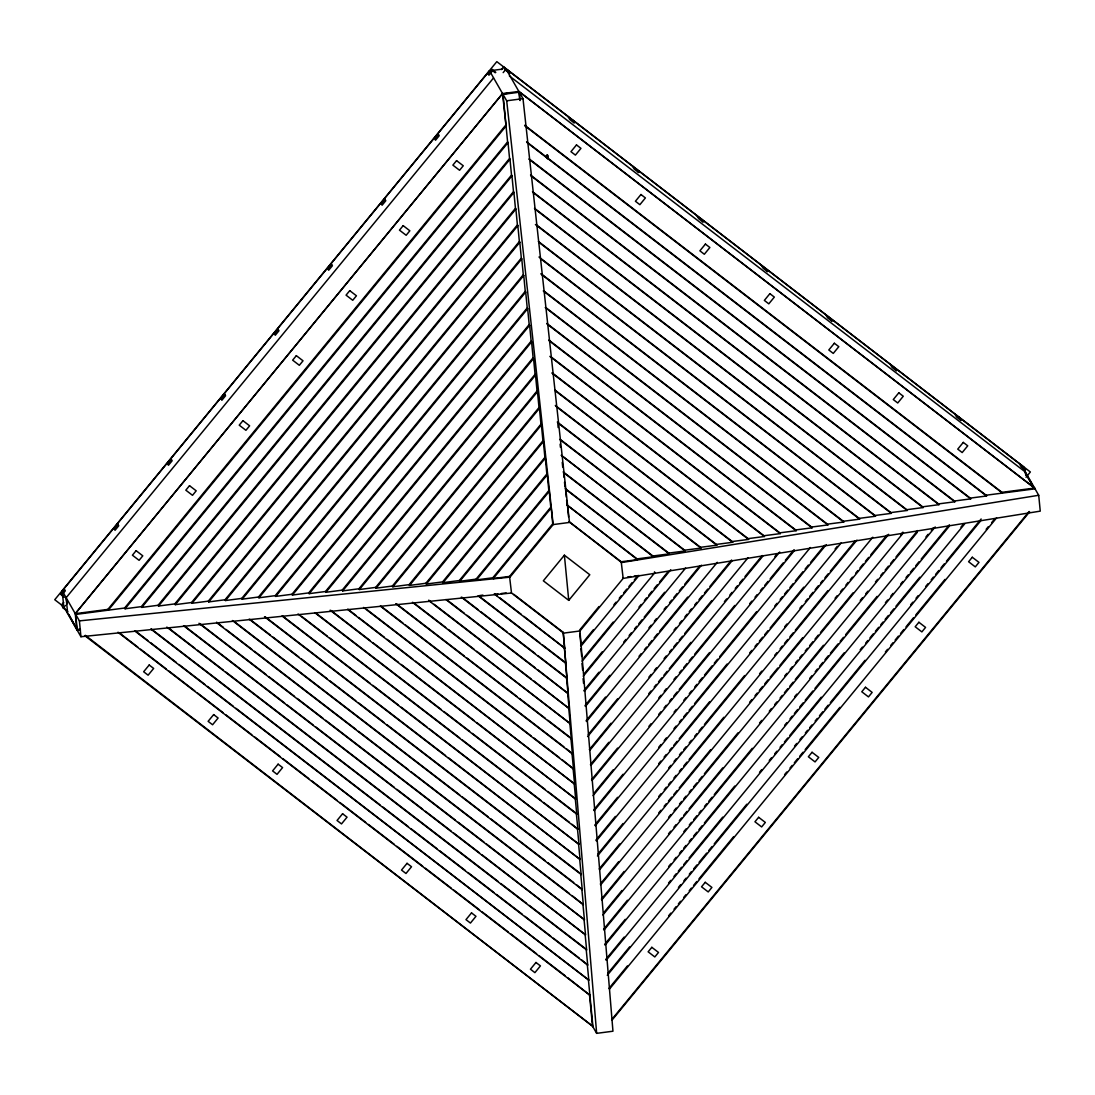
<?xml version="1.0" encoding="UTF-8"?>
<svg xmlns="http://www.w3.org/2000/svg" width="1095" height="1095" viewBox="0 0 1095 1095"><rect width="100%" height="100%" fill="white"/><g stroke="black" fill="none" stroke-linecap="round" stroke-linejoin="round"><path stroke-width="1.5" d="M547.678 155.216L547.692 155.914L547.295 154.819M547.473 157.201C549.758 160.021 545.023 150.357 547.185 158.597M546.816 157.228L547.965 158.789L548.157 157.954M546.775 155.586L546.706 156.489M547.555 155.969L547.144 158.2M546.747 157.872L547.076 157.844M502.564 69.094L489.52 70.792L62.223 590.876L79.401 620.879L80.934 636.729L511.502 593.011L563.651 633.115L579.953 630.98L623.164 578.393L1040.25 511.132L1038.717 495.282L1021.539 465.279M61.621 595.297L60.8 593.873L64.495 589.384L65.317 590.807L61.621 595.297L64.29 597.35M491.792 69.3L488.11 73.789L488.917 75.213L492.613 70.723L491.792 69.3L495.816 72.379M67.671 613.57L66.138 597.719L493.475 78.032M63.688 602.373L61.525 605.015L63.264 608.053L67.726 611.475M501.428 69.587L503.59 66.946L1023.77 466.99L1025.509 470.029L1021.046 466.607L1019.308 463.568M63.264 608.053L65.426 605.412M503.166 72.626L505.329 69.984L503.59 66.946M509.367 75.952L1025.454 472.109L1025.755 475.285M80.058 629.091L76.801 629.515L75.268 613.665L107.871 609.395L108.309 610.161L506.068 126.034L502.564 93.581L75.268 613.665L502.564 93.581L518.866 91.446L1034.583 488.069L518.866 91.446L519.673 99.782M76.801 629.515L68.862 614.569M107.871 609.395L505.63 125.268M75.706 614.432L124.611 608.026L507.587 141.885L503.002 94.348L519.304 92.213L520.111 100.548M124.611 608.026L125.049 608.779L508.025 142.637L507.587 141.885M125.049 608.779L141.351 606.644L509.558 158.488L508.025 142.637M141.351 606.644L141.775 607.41L509.983 159.24L509.558 158.488M141.775 607.41L158.077 605.275L511.516 175.09L509.983 159.24M158.077 605.275L158.515 606.028L511.954 175.857L511.516 175.09M158.515 606.028L174.817 603.892L513.487 191.693L511.954 175.857M174.817 603.892L175.255 604.659L513.911 192.46L513.487 191.693M175.255 604.659L191.557 602.524L515.444 208.296L513.911 192.46M191.557 602.524L191.995 603.277L515.882 209.063L515.444 208.296M191.995 603.277L208.296 601.155L517.401 224.913L515.882 209.063M208.296 601.155L208.721 601.908L517.839 225.666L517.401 224.913M208.721 601.908L225.022 599.773L519.372 241.516L517.839 225.666M225.022 599.773L225.46 600.539L519.81 242.269L519.372 241.516M225.46 600.539L241.762 598.404L521.329 258.119L519.81 242.269M241.762 598.404L242.2 599.157L521.767 258.885L521.329 258.119M242.2 599.157L258.502 597.021L523.3 274.722L521.767 258.885M258.502 597.021L258.94 597.788L523.738 275.488L523.3 274.722M258.94 597.788L275.228 595.653L525.258 291.325L523.738 275.488M275.228 595.653L275.666 596.405L525.696 292.091L525.258 291.325M275.666 596.405L291.968 594.27L527.229 307.941L525.696 292.091M291.968 594.27L292.406 595.037L527.653 308.694L527.229 307.941M292.406 595.037L308.708 592.901L529.186 324.544L527.653 308.694M308.708 592.901L309.146 593.654L529.624 325.297L529.186 324.544M309.146 593.654L325.448 591.519L531.157 341.147L529.624 325.297M325.448 591.519L325.872 592.285L531.581 341.914L531.157 341.147M325.872 592.285L342.174 590.15L533.114 357.75L531.581 341.914M342.174 590.15L342.612 590.917L533.552 358.517L533.114 357.75M342.612 590.917L358.914 588.782L535.072 374.353L533.552 358.517M358.914 588.782L359.352 589.534L535.51 375.12L535.072 374.353M359.352 589.534L375.653 587.399L537.043 390.97L535.51 375.12M375.653 587.399L376.091 588.166L537.481 391.723L537.043 390.97M376.091 588.166L392.393 586.03L539 407.573L537.481 391.723M392.393 586.03L392.818 586.783L539.438 408.325L539 407.573M392.818 586.783L409.119 584.648L540.971 424.176L539.438 408.325M409.119 584.648L409.557 585.414L541.409 424.942L540.971 424.176M409.557 585.414L425.859 583.279L542.928 440.779L541.409 424.942M425.859 583.279L426.297 584.032L543.366 441.545L542.928 440.779M426.297 584.032L442.599 581.897L544.899 457.382L543.366 441.545M442.599 581.897L443.023 582.663L545.324 458.148L544.899 457.382M443.023 582.663L459.325 580.528L546.857 473.998L545.324 458.148M459.325 580.528L459.763 581.281L547.295 474.751L546.857 473.998M459.763 581.281L476.065 579.145L548.828 490.601L547.295 474.751M476.065 579.145L476.503 579.912L549.252 491.354L548.828 490.601M476.503 579.912L492.805 577.777L550.785 507.204L549.252 491.354M492.805 577.777L493.243 578.543L551.223 507.97L550.785 507.204M493.243 578.543L509.545 576.408L552.742 523.807L551.223 507.97M564.39 555.192L543.339 580.815L568.743 600.361L589.794 574.738L564.39 555.192L568.743 600.361M579.515 630.227L598.965 606.562M580.61 645.311L593.504 629.625M613.898 604.796L616.047 602.182M619.264 598.253L621.412 595.639M623.561 593.038L626.778 589.11M628.927 586.496L632.157 582.581M634.306 579.967L637.523 576.038M583.881 657.753L613.2 622.069M582.143 661.161L654.892 572.603L654.468 571.836M583.881 674.164L602.25 651.812M638.987 607.095L641.15 604.454M644.394 600.512L646.556 597.884M648.719 595.256L651.963 591.3M654.112 588.672L657.356 584.73M659.518 582.102L668.169 571.576M583.238 676.245L670.756 569.701M583.895 690.562L598.965 672.221M623.739 642.067L625.888 639.453M629.119 635.524L631.267 632.896M634.511 628.968L636.66 626.34M638.809 623.726L642.04 619.797M644.202 617.169L664.651 592.272M584.333 691.328L685.579 568.1M584.99 705.659L609.915 675.314M648.938 627.805L651.114 625.177M654.358 621.207L656.535 618.579M664.117 609.34L666.294 606.698M669.538 602.743L671.7 600.101M673.877 597.459L677.121 593.504M679.297 590.862L682.541 586.906M684.717 584.265L699.897 565.8M585.428 706.412L701.443 565.198M586.085 720.743L605.535 697.063M639.028 656.288L641.191 653.66M644.435 649.718L646.597 647.077M648.76 644.449L652.004 640.507M654.167 637.879L657.411 633.923M659.573 631.295L687.66 597.103M586.509 721.495L717.307 562.31M588.261 734.512L617.58 698.815M674.055 630.077L676.231 627.435M679.489 623.466L681.665 620.824M684.922 616.855L687.085 614.213M689.261 611.571L691.438 608.929M694.695 604.96L696.872 602.318M699.034 599.677L702.292 595.707M704.468 593.066L707.726 589.096M709.902 586.455L731.624 560.01M587.604 736.593L732.117 560.695M589.356 749.596L611.01 723.234M648.924 677.093L651.087 674.452M654.345 670.496L656.507 667.854M664.09 658.629L666.253 655.987M669.51 652.031L671.673 649.403M673.836 646.762L677.08 642.806M679.256 640.178L682.5 636.222M684.662 633.581L711.75 600.621M589.781 750.349L747.981 557.807M590.438 764.68L608.82 742.328M648.801 693.655L650.964 691.027M654.208 687.071L656.37 684.443M658.533 681.815L661.777 677.873M663.926 675.232L667.17 671.29M669.332 668.662L690.945 642.354M724.452 601.566L726.615 598.938M729.859 594.996L732.021 592.368M735.265 588.412L737.428 585.784M739.59 583.156L742.834 579.214M744.983 576.572L762.284 555.535M590.876 765.446L762.791 556.192M591.533 779.763L617.58 748.077M658.807 697.898L660.969 695.257M664.227 691.301L666.39 688.659M673.986 679.42L676.162 676.778M679.406 672.809L681.583 670.167M683.745 667.526L687.003 663.57M689.179 660.928L692.437 656.973M694.6 654.331L734.745 605.467M774.877 556.616L777.053 553.974M591.971 780.53L779.708 552.017M593.709 793.533L613.2 769.826M648.924 726.327L651.101 723.699M658.67 714.474L660.832 711.832M664.09 707.89L666.253 705.248M669.497 701.293L671.659 698.665M673.836 696.023L677.08 692.067M679.242 689.439L709.56 652.538M749.623 603.783L751.786 601.141M755.03 597.186L757.192 594.558M760.45 590.602L762.613 587.96M764.775 585.332L768.019 581.377M770.196 578.749L783.185 562.926M785.348 560.298L794.012 549.745M593.066 795.613L794.532 550.415M593.723 809.944L623.055 774.247M674.096 712.12L676.272 709.464M683.869 700.211L686.045 697.57M689.303 693.6L691.479 690.959M694.736 687.003L696.913 684.348M699.075 681.706L702.333 677.75M704.509 675.095L712.12 665.842M714.282 663.2L717.54 659.231M719.716 656.589L756.645 611.64M594.161 810.711L810.396 547.514M594.818 825.028L617.58 797.324M658.779 747.173L660.956 744.532M664.2 740.576L666.376 737.934M673.959 728.709L676.121 726.067M679.379 722.111L681.542 719.47M683.718 716.828L686.962 712.872M689.138 710.231L692.382 706.275M694.558 703.633L727.08 664.049M774.781 605.987L776.944 603.345M780.201 599.389L782.377 596.748M784.54 594.106L787.798 590.15M789.96 587.509L793.218 583.553M795.381 580.911L802.963 571.672M805.14 569.044L808.384 565.075M810.56 562.447L824.658 545.283M595.256 825.781L826.26 544.626M595.913 840.111L615.39 816.405M658.684 763.708L660.846 761.08M664.104 757.124L666.266 754.482M669.51 750.54L671.673 747.899M673.836 745.271L677.093 741.315M679.256 738.673L709.56 701.785M749.61 653.044L751.772 650.416M755.016 646.461L757.179 643.819M759.341 641.191L762.599 637.235M764.762 634.607L768.006 630.652M770.168 628.01L803.73 587.18M835.115 548.978L837.278 546.337M596.351 840.878L841.069 543.01M598.089 853.881L623.055 823.495M668.634 768.019L670.797 765.378M674.055 761.422L676.231 758.78M679.489 754.811L681.651 752.169M683.827 749.528L685.99 746.886M689.248 742.93L691.424 740.288M694.682 736.319L696.844 733.677M699.021 731.036L702.278 727.08M704.441 724.438L744.6 675.56M784.759 626.682L786.922 624.04M799.952 608.19L802.115 605.549M805.372 601.593L807.549 598.951M809.711 596.31L812.969 592.34M815.145 589.699L818.389 585.743M820.566 583.101L822.742 580.459M824.905 577.818L828.162 573.848M830.338 571.207L855.291 540.82M597.446 855.962L856.933 540.122M599.184 868.965L619.77 843.916M658.779 796.435L660.942 793.793M664.2 789.837L666.362 787.195M668.539 784.554L670.701 781.926M673.945 777.97L676.121 775.328M679.365 771.373L681.542 768.731M683.704 766.089L686.948 762.134M689.125 759.506L723.795 717.293M759.56 673.767L761.723 671.139M774.726 655.303L776.889 652.675M780.146 648.705L782.309 646.077M784.485 643.436L787.729 639.48M789.892 636.838L793.15 632.883M795.312 630.241L827.82 590.684M599.622 869.731L872.797 537.221M600.279 884.062L618.675 861.669M658.711 812.942L660.874 810.3M664.117 806.344L666.28 803.716M668.443 801.075L671.7 797.133M673.863 794.491L677.107 790.549M679.27 787.907L710.655 749.719M749.61 702.292L751.772 699.664M755.016 695.708L757.179 693.08M759.341 690.439L762.599 686.497M764.762 683.855L768.006 679.899M770.168 677.271L777.751 668.046M779.914 665.418L802.635 637.755M835.102 598.24L837.264 595.612M840.508 591.656L842.671 589.028M845.915 585.072L848.077 582.43M850.254 579.803L852.416 577.174M855.66 573.219L857.823 570.577M859.986 567.949L863.23 563.993M865.392 561.365L868.65 557.41M870.812 554.782L887.046 535.017M600.703 884.815L888.661 534.333M601.374 899.146L624.15 871.415M668.621 817.294L670.783 814.653M674.041 810.697L676.204 808.055M679.461 804.086L681.637 801.444M683.8 798.816L685.976 796.174M689.22 792.205L691.397 789.563M693.559 786.935L696.817 782.966M698.993 780.324L702.237 776.369M704.413 773.727L738.03 732.801M784.677 676.039L786.84 673.398M790.097 669.442L792.26 666.8M795.518 662.831L797.694 660.189M799.856 657.561L802.019 654.919M805.277 650.95L807.453 648.308M809.616 645.68L812.873 641.711M815.036 639.069L818.293 635.114M820.47 632.472L853.005 592.874M900.72 534.784L902.896 532.143M601.812 899.898L903.471 532.717M603.55 912.915L621.96 890.495M668.539 833.801L670.701 831.173M673.959 827.218L676.121 824.576M679.365 820.62L681.542 817.979M683.704 815.351L686.948 811.395M689.125 808.753L722.7 767.882M759.533 723.056L761.696 720.414M769.279 711.189L771.441 708.547M774.699 704.591L776.861 701.963M780.119 698.008L782.282 695.366M784.444 692.724L787.702 688.769M789.865 686.141L793.109 682.185M795.285 679.543L823.44 645.27M860.273 600.443L862.436 597.802M865.693 593.846L867.856 591.204M875.439 581.979L877.601 579.337M880.859 575.381L883.022 572.753M885.184 570.112L888.442 566.156M890.605 563.514L893.848 559.559M896.025 556.931L917.678 530.555M602.893 914.996L917.227 532.403M603.564 929.313L627.435 900.241M683.882 831.543L686.059 828.901M689.316 824.946L691.479 822.304M693.655 819.662L696.913 815.693M699.075 813.051L701.252 810.409M704.509 806.44L706.672 803.798M708.848 801.157L712.106 797.201M714.282 794.559L752.265 748.309M794.6 696.79L796.777 694.148M809.794 678.298L811.97 675.656M815.227 671.687L817.39 669.045M819.566 666.403L822.824 662.434M824.987 659.792L828.244 655.837M830.421 653.195L838.017 643.942M840.193 641.3L843.451 637.331M845.614 634.689L877.095 596.378M925.946 536.933L928.108 534.292M931.366 530.322L933.542 527.68M603.988 930.079L935.212 526.941M604.645 944.396L625.245 919.335M668.621 866.542L670.783 863.914M674.041 859.945L676.204 857.317M679.461 853.347L681.624 850.719M683.8 848.077L685.963 845.436M689.22 841.48L691.383 838.838M693.546 836.197L696.803 832.241M698.966 829.599L702.223 825.644M704.386 823.002L734.745 786.059M784.622 725.355L786.785 722.714M790.043 718.758L792.205 716.116M794.381 713.475L797.625 709.519M799.802 706.877L803.046 702.922M805.222 700.28L812.805 691.041M814.981 688.399L844.245 652.771M885.444 602.633L887.621 599.992M890.865 596.036L893.041 593.394M900.624 584.155L902.786 581.513M906.044 577.558L908.22 574.916M910.383 572.288L913.641 568.319M915.803 565.691L919.061 561.721M921.223 559.08L949.406 524.779M605.083 945.163L948.968 526.613M605.74 959.494L624.15 937.087M668.552 883.035L670.715 880.407M673.972 876.452L676.135 873.81M678.298 871.182L681.555 867.226M683.718 864.585L686.962 860.629M689.125 858.001L722.7 817.13M759.519 772.317L761.682 769.676M769.265 760.45L771.441 757.822M774.685 753.866L776.848 751.225M780.092 747.269L782.268 744.641M784.431 741.999L787.675 738.044M789.851 735.416L821.25 697.187M860.232 649.732L862.408 647.09M865.652 643.148L867.815 640.507M869.977 637.865L873.235 633.909M875.398 631.281L878.642 627.325M880.818 624.684L882.981 622.056M885.143 619.414L888.401 615.458M890.563 612.83L893.807 608.875M895.97 606.233L919.8 577.229M960.958 527.147L963.121 524.505M606.178 960.247L964.832 523.711M607.93 973.25L629.625 946.846M678.448 887.415L680.611 884.774M683.869 880.818L686.045 878.176M689.289 874.221L691.465 871.579M693.628 868.937L696.885 864.968M699.062 862.326L706.658 853.087M708.821 850.445L712.078 846.49M714.241 843.848L746.79 804.223M794.532 746.119L796.695 743.478M799.952 739.522L802.129 736.88M805.386 732.925L807.549 730.283M809.725 727.641L811.888 724.999M815.145 721.03L817.322 718.388M819.484 715.747L822.742 711.791M824.905 709.149L828.162 705.194M830.338 702.552L865.05 660.285M910.616 604.823L912.792 602.182M916.05 598.226L918.212 595.584M925.809 586.345L927.971 583.703M931.229 579.734L933.405 577.092M935.568 574.451L938.826 570.495M941.002 567.853L944.246 563.898M946.422 561.256L981.134 518.989M607.273 975.33L980.696 520.823M1025.084 472.561L1032.517 485.55M1026.029 477.256L1030.368 471.986L496.815 61.648L54.75 599.718L62.88 605.973M609.012 988.347L627.435 965.913M668.621 915.79L670.783 913.148M674.041 909.192L676.204 906.564M678.38 903.922L680.542 901.281M683.8 897.325L685.963 894.683M689.22 890.728L691.383 888.086M693.546 885.458L696.803 881.489M698.966 878.861L733.65 836.648M784.595 774.644L786.757 772.002M790.001 768.047L792.178 765.405M794.34 762.777L797.598 758.808M799.761 756.18L803.018 752.224M805.181 749.582L839.865 707.37M885.376 651.963L887.552 649.321M890.796 645.366L892.972 642.724M895.135 640.096L898.393 636.14M900.555 633.499L903.799 629.543M905.976 626.901L913.558 617.662M915.721 615.034L944.985 579.406M986.171 529.282L988.347 526.64M991.591 522.685L993.767 520.057M609.45 989.1L996.559 517.921M611.626 1019.691L1029.163 511.488M612.078 1020.034L1029.615 511.83M1038.717 495.282L621.631 562.543L569.044 521.672L621.207 561.776L623.164 578.393L622.726 577.626M504.603 93.718L507.779 93.294M489.52 70.792L506.698 100.795L522.999 98.659L569.482 522.438L553.18 524.573L509.969 577.161L79.401 620.879M66.138 597.719L67.137 603.838M524.642 125.227L1001.98 492.326L1034.583 488.069M526.599 141.83L986.116 495.227L1035.021 488.822M529.925 159.473L970.252 498.115L986.554 495.98L986.116 495.227M530.528 175.036L954.388 501.017L970.69 498.882L970.252 498.115M532.485 191.639L938.524 503.905L954.826 501.77L954.388 501.017M534.456 208.255L922.661 506.807L938.962 504.672L938.524 503.905M536.413 224.858L906.783 509.695L923.085 507.56L922.661 506.807M538.384 241.461L890.919 512.583L907.221 510.448L906.783 509.695M538.986 257.024L875.056 515.485L891.357 513.35L890.919 512.583M540.957 273.627L859.192 518.373L875.494 516.238L875.056 515.485M544.27 291.284L843.328 521.275L859.63 519.139L859.192 518.373M546.227 307.887L827.464 524.163L843.766 522.028L843.328 521.275M546.843 323.449L811.6 527.051L827.888 524.929L827.464 524.163M548.8 340.052L795.723 529.953L812.025 527.817L811.6 527.051M550.771 356.655L779.859 532.841L796.161 530.705L795.723 529.953M552.729 373.272L763.995 535.742L780.297 533.607L779.859 532.841M554.7 389.875L748.131 538.63L764.433 536.495L763.995 535.742M555.302 405.437L732.268 541.532L748.569 539.397L748.131 538.63M557.273 422.04L716.404 544.42L732.692 542.285L732.268 541.532M560.572 439.684L700.526 547.308L716.828 545.173L716.404 544.42M563.159 471.863L668.799 553.098L685.1 550.963L561.201 455.246L684.662 550.21L700.964 548.075L700.526 547.308M80.496 629.844L77.239 630.268L75.678 613.611M565.116 488.466L652.935 556L669.237 553.865L668.799 553.098M566.621 500.319L567.087 505.069L637.071 558.888L653.373 556.753L652.935 556M621.207 561.776L637.495 559.654L637.071 558.888M479.665 595.543L482.922 595.119M498.02 593.955L494.762 594.38L564.746 648.199L563.213 632.362L513.747 594.311M501.291 593.531L506.177 592.888M627.613 576.983L630.884 576.559M634.142 576.134L639.028 575.491L581.048 646.064L579.83 633.389M84.917 635.757L592.518 1026.124L596.652 1033.351L612.954 1031.216L579.953 630.98M505.329 69.984L509.791 73.42L508.053 70.381M492.613 70.723L495.282 72.776M524.916 125.857L1002.418 493.092L1001.98 492.326M526.873 142.459L986.554 495.98M528.83 159.076L970.69 498.882M530.801 175.679L954.826 501.77M532.759 192.282L938.962 504.672M534.73 208.885L923.085 507.56M535.414 224.516L907.221 510.448M538.658 242.104L891.357 513.35M540.615 258.707L875.494 516.238M541.313 274.325L859.63 519.139M543.271 290.941L843.766 522.028M545.228 307.544L827.888 524.929M547.199 324.147L812.025 527.817M549.156 340.75L796.161 530.705M549.854 356.381L780.297 533.607M551.812 372.984L764.433 536.495M555.055 390.573L748.569 539.397M555.74 406.19L732.692 542.285M557.711 422.807L716.828 545.173M559.668 439.41L700.964 548.075M669.237 553.865L563.596 472.616L564.048 477.365M653.373 556.753L565.554 489.219L566.32 497.144M567.087 505.069L637.495 559.654M494.338 593.627L497.02 595.694M499.717 597.76L521.247 614.322M523.944 616.389L564.746 648.199M478.939 596.036L539.739 642.792M542.436 644.873L565.403 662.53L566.936 678.38L461.296 597.131M478.036 595.762L565.841 663.283L564.308 647.446M462.213 597.418L478.46 609.915M481.17 611.995L506.903 631.788M509.613 633.868L535.346 653.66M538.056 655.741L565.143 676.573M448.142 600.84L464.253 613.227M466.935 615.294L488.411 631.801M491.094 633.868L535.387 667.936M538.069 669.989L568.031 693.463L566.498 677.613L566.936 678.38M445.911 599.54L568.031 693.463M428.734 600.156L431.43 602.223M434.113 604.303L531.007 678.818M533.703 680.885L569.126 708.547L567.593 692.697M429.172 600.922L569.126 708.547M413.349 602.578L445.72 627.462M448.416 629.543L474.039 649.239M476.736 651.32L570.208 723.631L568.688 707.794M412.445 602.291L570.208 723.631M396.623 603.947L464.157 655.891M466.853 657.972L516.84 696.406M519.536 698.487L545.2 718.224M547.911 720.305L569.523 736.921M395.706 603.673L571.303 738.728L569.783 722.878M381.238 606.37L402.878 623.014M405.588 625.094L563.843 746.804M566.553 748.884L572.398 753.812L570.878 737.962L571.303 738.728M380.307 606.082L572.398 753.812M367.208 609.833L531.075 735.854M533.785 737.934L559.518 757.726M562.228 759.807L573.493 768.895L571.96 753.045M363.581 607.451L573.493 768.895M347.772 609.121L355.902 615.376M358.612 617.471L384.372 637.276M387.082 639.357L412.842 659.163M415.553 661.243L574.588 783.979L573.055 768.143M348.196 609.874L574.588 783.979M331.018 610.49L370.151 640.575M372.847 642.655L398.484 662.365M401.181 664.446L474.053 720.483M476.749 722.563L575.683 799.063L574.15 783.226M330.115 610.216L575.683 799.063M315.634 612.899L441.258 709.519M443.968 711.586L469.632 731.323M472.328 733.404L545.269 789.509M547.979 791.576L574.984 812.353M314.73 612.625L576.778 814.16L575.245 798.31M301.618 616.362L327.296 636.113M330.006 638.193L459.804 738.016M462.501 740.097L512.528 778.572M515.239 780.653L540.93 800.404M543.626 802.484L569.318 822.249M572.028 824.33L577.873 829.244L576.34 813.393L576.778 814.16M298.004 614.008L577.873 829.244M282.181 615.664L370.137 683.307M372.834 685.388L398.553 705.153M401.263 707.233L426.968 727.012M429.678 729.092L578.968 844.327L577.435 828.477M282.619 616.43L578.968 844.327M265.442 617.033L445.555 755.55M448.266 757.63L580.049 859.411L578.53 843.574M264.511 616.745L580.049 859.411M250.071 619.455L270.397 635.086M273.107 637.167L298.853 656.973M301.563 659.053L327.309 678.859M330.019 680.939L355.765 700.745M358.476 702.826L384.222 722.632M386.932 724.712L579.364 872.701M249.14 619.168L581.144 874.508L579.625 858.658M234.686 621.878L459.777 794.984M462.487 797.064L488.247 816.884M490.957 818.964L516.717 838.77M519.441 840.864L545.2 860.67M547.911 862.764L573.67 882.57M576.381 884.664L582.239 889.592L580.72 873.742L581.144 874.508M232.4 620.536L582.239 889.592M216.577 622.193L223.339 627.394M226.035 629.474L251.727 649.225M254.423 651.306L355.807 729.27M358.517 731.351L408.531 769.812M411.227 771.893L569.386 893.52M572.083 895.601L583.334 904.675L581.801 888.825M217.029 622.959L583.334 904.675M199.851 623.575L266.126 674.547M268.836 676.628L294.528 696.393M297.238 698.473L322.929 718.238M325.639 720.318L455.493 820.182M458.203 822.263L483.894 842.028M486.604 844.108L584.429 919.759L582.896 903.922M198.934 623.301L584.429 919.759M184.466 625.984L284.618 703.017M287.328 705.098L313.047 724.876M315.757 726.957L394.255 787.332M396.965 789.413L422.67 809.178M425.38 811.272L451.099 831.037M453.809 833.131L479.514 852.895M482.224 854.976L585.524 934.843L583.991 919.006M183.563 625.71L585.524 934.843M169.095 628.407L194.814 648.199M197.524 650.279L223.257 670.072M225.967 672.152L498.157 881.475M500.867 883.569L526.599 903.348M529.309 905.442L584.826 948.133M166.823 627.093L586.619 949.94L585.086 934.09M151 628.749L379.979 804.839M382.689 806.919L408.435 826.725M411.145 828.805L436.878 848.598M439.588 850.692L465.334 870.484M468.044 872.564L493.79 892.37M496.5 894.451L522.247 914.243M524.957 916.337L550.689 936.129M553.399 938.21L579.145 958.015M581.856 960.096L587.714 965.023L586.181 949.173L586.619 949.94M151.425 629.488L587.714 965.023M135.629 631.172L147.825 640.548M150.535 642.628L176.295 662.434M179.005 664.528L204.765 684.334M207.475 686.414L233.221 706.22M235.931 708.314L588.809 980.107L587.276 964.257M134.699 630.871L588.809 980.107M118.89 632.54L137.874 647.145M140.598 649.225L166.358 669.045M169.068 671.125L194.842 690.945M197.552 693.039L223.312 712.845M226.022 714.939L251.795 734.745M254.505 736.839L280.265 756.645M282.989 758.739L308.749 778.559M311.459 780.639L337.233 800.459M339.943 802.539L365.703 822.359M368.413 824.439L394.186 844.259M396.896 846.339L422.656 866.159M425.38 868.239L451.14 888.059M453.85 890.139L479.624 909.959M482.334 912.039L508.094 931.859M510.804 933.953L536.577 953.759M539.287 955.853L565.047 975.659M567.757 977.753L589.89 995.191L117.959 632.253M60.8 593.873L63.483 595.94M85.287 635.305L592.518 1026.124L589.466 994.438M1025.878 473.615L1034.214 488.507M959.302 417.414L961.04 420.453L956.592 417.031L954.84 413.992M894.834 367.838L896.572 370.876L892.124 367.455L890.386 364.416M830.38 318.262L832.118 321.3L827.656 317.878L825.917 314.84M765.911 268.686L767.65 271.724L763.188 268.289L761.449 265.264M701.443 219.109L703.182 222.148L698.733 218.713L696.981 215.674M636.975 169.533L638.713 172.572L634.265 169.136L632.527 166.098M572.521 119.957L574.259 122.996L569.797 119.56L568.059 116.522M505.822 68.656L522.999 98.659M684.662 550.21L685.1 550.963M552.742 523.807L553.18 524.573L506.698 100.795M563.213 632.362L596.652 1033.351M509.545 576.408L511.502 593.011M68.903 614.966L77.211 629.461M64.537 608.095L80.934 636.729M567.525 505.835L568.592 516.922M580.925 648.473L581.678 656.398M564.514 482.128L564.965 486.878M582.006 663.57L582.622 669.907M562.241 462.35L562.707 467.1M583.101 678.654L583.567 683.403M560.12 444.159L560.435 447.335M557.861 424.381L558.163 427.556M588.371 979.354L592.956 1026.891M62.675 595.639L63.592 605.138M117.918 524.368L114.222 528.871L115.03 530.281L118.725 525.792L117.918 524.368M171.326 459.366L167.631 463.856L168.438 465.279L172.134 460.776L171.326 459.366M224.735 394.351L221.039 398.854L221.861 400.264L225.543 395.774L224.735 394.351M278.144 329.349L274.462 333.838L275.269 335.262L278.965 330.758L278.144 329.349M331.566 264.333L327.87 268.822L328.678 270.246L332.374 265.756L331.566 264.333M384.975 199.317L381.279 203.821L382.087 205.23L385.782 200.741L384.975 199.317M438.383 134.315L434.688 138.805L435.509 140.228L439.191 135.725L438.383 134.315M136.108 550.689L132.413 555.192L139.092 560.325L142.788 555.836L136.108 550.689M189.517 485.687L185.821 490.177L192.515 495.323L196.197 490.82L189.517 485.687M242.926 420.672L239.23 425.161L245.923 430.308L249.619 425.818L242.926 420.672M296.334 355.656L292.652 360.159L299.332 365.292L303.028 360.803L296.334 355.656M349.757 290.654L346.061 295.144L352.741 300.29L356.436 295.787L349.757 290.654M403.165 225.638L399.47 230.142L406.163 235.274L409.845 230.785L403.165 225.638M456.574 160.636L452.878 165.126L459.571 170.273L463.267 165.769L456.574 160.636M149.194 665.007L143.65 671.755L148.112 675.191L153.656 668.443L149.194 665.007M576.49 144.923L570.947 151.671L575.409 155.107L580.952 148.359L576.49 144.923M213.662 714.597L208.118 721.331L212.581 724.767L218.11 718.019L213.662 714.597M640.958 194.513L635.415 201.247L639.877 204.683L645.407 197.935L640.958 194.513M278.116 764.173L272.587 770.907L277.035 774.343L282.578 767.595L278.116 764.173M705.426 244.089L699.883 250.823L704.331 254.259L709.875 247.511L705.426 244.089M342.584 813.749L337.041 820.484L341.503 823.919L347.047 817.171L342.584 813.749M769.881 293.665L764.351 300.4L768.799 303.835L774.343 297.087L769.881 293.665M407.053 863.325L401.509 870.06L405.971 873.495L411.515 866.747L407.053 863.325M834.349 343.241L828.805 349.976L833.268 353.411L838.811 346.663L834.349 343.241M471.521 912.901L465.977 919.636L470.439 923.071L475.969 916.323L471.521 912.901M898.817 392.818L893.274 399.552L897.736 402.987L903.265 396.239L898.817 392.818M535.975 962.478L530.445 969.212L534.894 972.647L540.437 965.899L535.975 962.478M963.285 442.394L957.742 449.128L962.19 452.563L967.734 445.816L963.285 442.394M651.826 947.312L648.13 951.801L654.81 956.948L658.506 952.445L651.826 947.312M705.235 882.296L701.539 886.799L708.219 891.932L711.914 887.443L705.235 882.296M758.643 817.294L754.948 821.784L761.641 826.93L765.337 822.427L758.643 817.294M812.052 752.279L808.37 756.768L815.05 761.915L818.745 757.425L812.052 752.279M865.474 687.263L861.779 691.766L868.458 696.899L872.154 692.41L865.474 687.263M918.883 622.261L915.187 626.751L921.88 631.897L925.562 627.394L918.883 622.261M972.292 557.245L968.596 561.735L975.289 566.881L978.985 562.392L972.292 557.245"/></g></svg>
